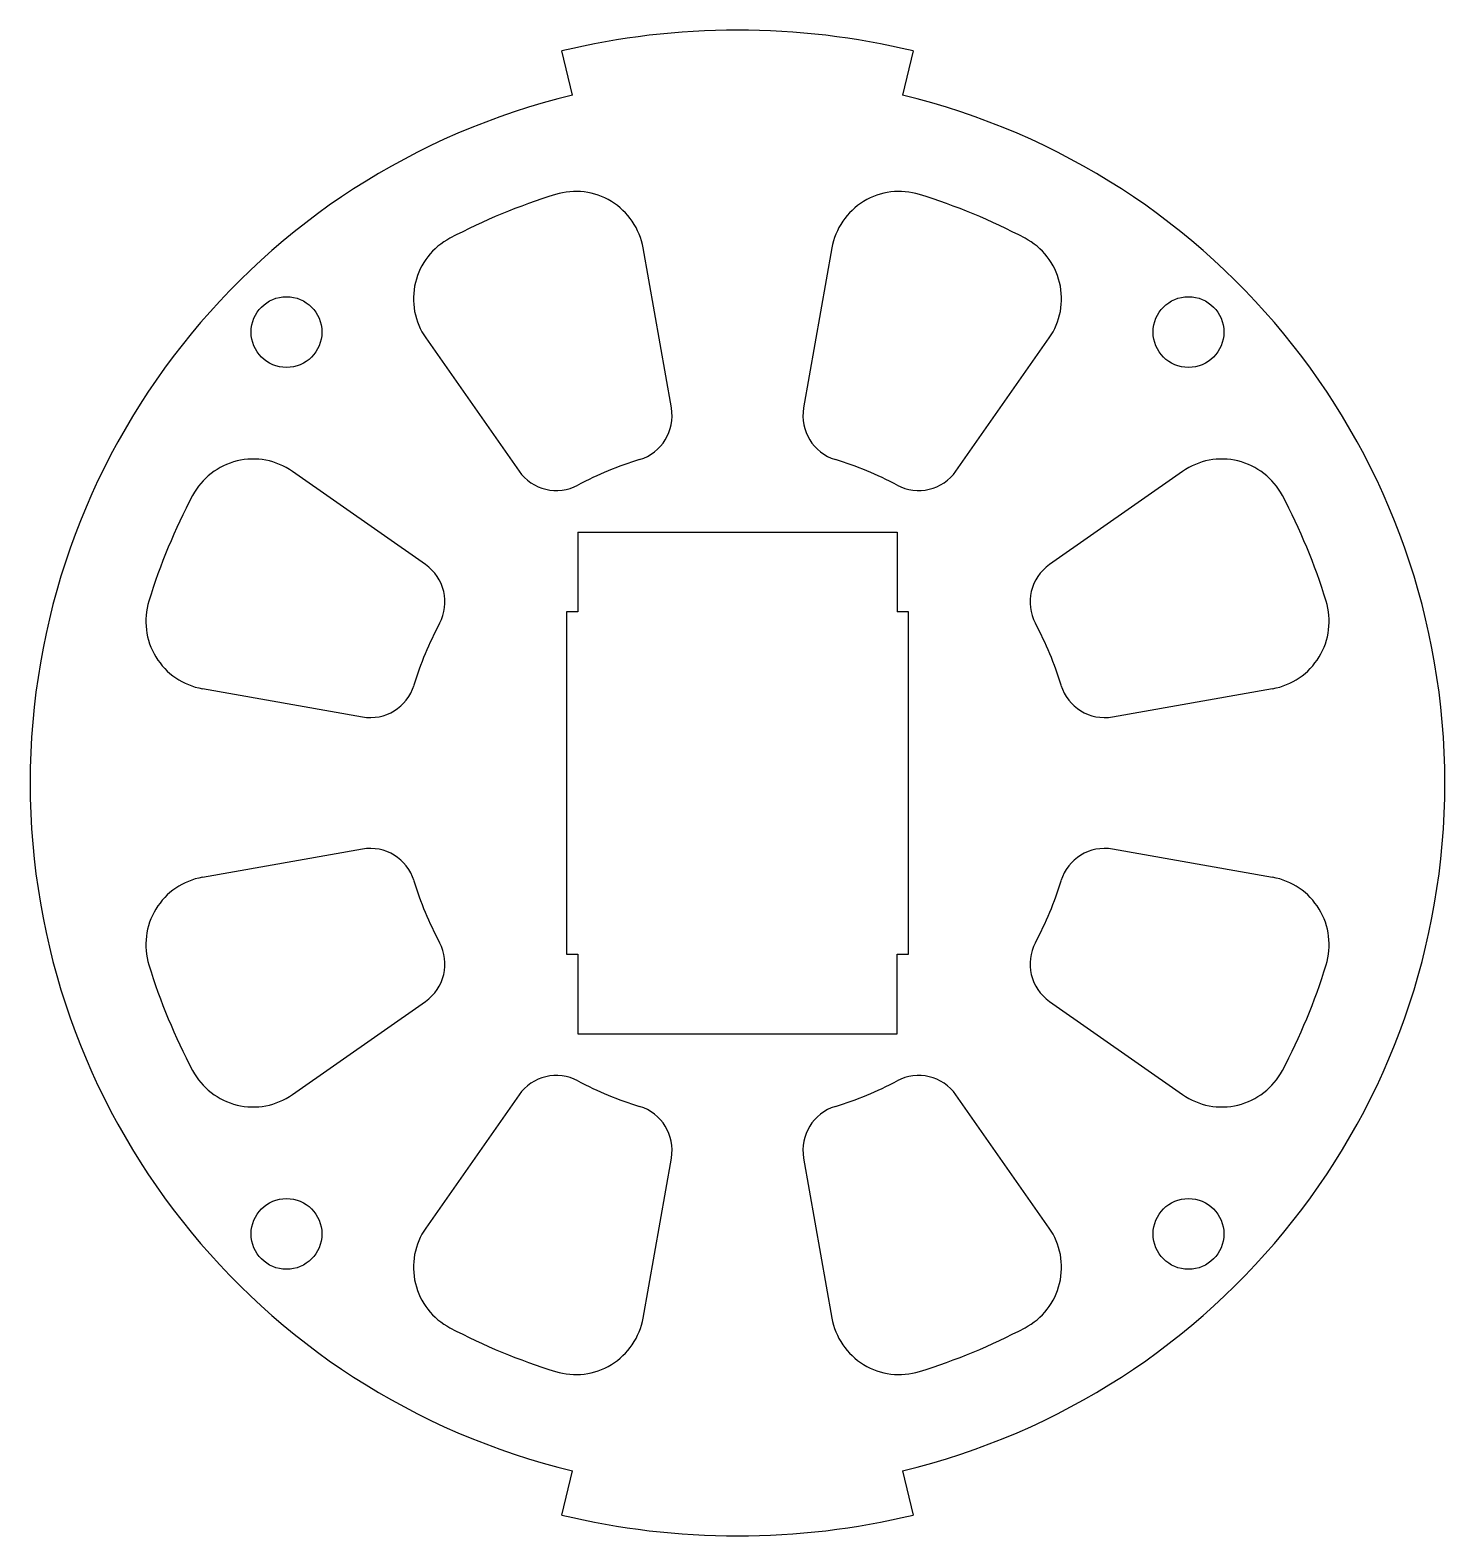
# Model space of a CAD drawing. Header units: millimetres. Extents: x 32.5 to 94.5, y 107 to 173.
import ezdxf

# ---------------------------------------------------------------- set-up
doc = ezdxf.new("R2010")
doc.units = ezdxf.units.MM
doc.layers.add('obrys', color=2, linetype='Continuous')

msp = doc.modelspace()

# ---------------------------------------------------------------- linework, layer by layer
at = {"layer": 'obrys'}
for p, q in [((56.272, 170.146), (55.805, 172.09)), ((71.195, 172.09), (70.728, 170.146)), ((60.601, 156.439), (59.365, 163.45)), ((67.635, 163.45), (66.399, 156.439)), ((49.842, 159.505), (53.926, 153.674)), ((73.074, 153.674), (77.158, 159.505)), ((49.826, 149.574), (43.995, 153.658)), ((83.005, 153.658), (77.174, 149.574)), ((56.5, 151), (70.5, 151)), ((56.5, 151), (56.5, 147.5)), ((70.5, 151), (70.5, 147.5)), ((56.5, 147.5), (56, 147.5)), ((56, 147.5), (56, 132.5)), ((71, 147.5), (70.5, 147.5)), ((71, 132.5), (71, 147.5)), ((40.05, 144.135), (47.061, 142.899)), ((79.939, 142.899), (86.95, 144.135)), ((47.061, 137.101), (40.05, 135.865)), ((86.95, 135.865), (79.939, 137.101)), ((56, 132.5), (56.5, 132.5)), ((56.5, 132.5), (56.5, 129)), ((70.5, 129), (70.5, 132.5)), ((70.5, 132.5), (71, 132.5)), ((43.995, 126.342), (49.826, 130.426)), ((77.174, 130.426), (83.005, 126.342)), ((56.5, 129), (70.5, 129)), ((53.926, 126.326), (49.842, 120.495)), ((77.158, 120.495), (73.074, 126.326)), ((59.365, 116.55), (60.601, 123.561)), ((66.399, 123.561), (67.635, 116.55)), ((55.805, 107.91), (56.272, 109.854)), ((70.728, 109.854), (71.195, 107.91))]:
    msp.add_line(p, q, dxfattribs=at)
for centre in [(43.736, 159.764), (83.264, 159.764), (43.736, 120.236), (83.264, 120.236)]:
    msp.add_circle(centre, 1.55, dxfattribs=at)
for centre, radius, start, end in [((63.5, 140), 33, 76.51637, 103.48363), ((63.5, 140), 31, 103.48363, 256.51637), ((63.5, 140), 31, 283.48363, 76.51637), ((63.5, 140), 27, 107.18076, 117.81924), ((56.411, 162.929), 3, 10, 107.18076), ((70.589, 162.929), 3, 72.81924, 170), ((63.5, 140), 27, 62.18076, 72.81924), ((52.3, 161.226), 3, 117.81924, 215), ((74.7, 161.226), 3, 325, 62.18076), ((58.632, 156.091), 2, 286.83233, 10), ((68.368, 156.091), 2, 170, 253.16767), ((42.274, 151.2), 3, 55, 152.18076), ((63.5, 140), 14.812, 106.83233, 118.16767), ((63.5, 140), 14.812, 61.83233, 73.16767), ((84.726, 151.2), 3, 27.81924, 125), ((55.564, 154.821), 2, 215, 298.16767), ((71.436, 154.821), 2, 241.83233, 325), ((63.5, 140), 27, 152.18076, 162.81924), ((63.5, 140), 27, 17.18076, 27.81924), ((48.679, 147.936), 2, 331.83233, 55), ((78.321, 147.936), 2, 125, 208.16767), ((40.571, 147.089), 3, 162.81924, 260), ((86.429, 147.089), 3, 280, 17.18076), ((63.5, 140), 14.812, 151.83233, 163.16767), ((63.5, 140), 14.812, 16.83233, 28.16767), ((47.409, 144.868), 2, 260, 343.16767), ((79.591, 144.868), 2, 196.83233, 280), ((47.409, 135.132), 2, 16.83233, 100), ((79.591, 135.132), 2, 80, 163.16767), ((40.571, 132.911), 3, 100, 197.18076), ((63.5, 140), 14.812, 196.83233, 208.16767), ((63.5, 140), 14.812, 331.83233, 343.16767), ((86.429, 132.911), 3, 342.81924, 80), ((48.679, 132.064), 2, 305, 28.16767), ((78.321, 132.064), 2, 151.83233, 235), ((63.5, 140), 27, 197.18076, 207.81924), ((63.5, 140), 27, 332.18076, 342.81924), ((42.274, 128.8), 3, 207.81924, 305), ((84.726, 128.8), 3, 235, 332.18076), ((55.564, 125.179), 2, 61.83233, 145), ((63.5, 140), 14.812, 241.83233, 253.16767), ((63.5, 140), 14.812, 286.83233, 298.16767), ((71.436, 125.179), 2, 35, 118.16767), ((58.632, 123.909), 2, 350, 73.16767), ((68.368, 123.909), 2, 106.83233, 190), ((52.3, 118.774), 3, 145, 242.18076), ((74.7, 118.774), 3, 297.81924, 35), ((56.411, 117.071), 3, 252.81924, 350), ((70.589, 117.071), 3, 190, 287.18076), ((63.5, 140), 27, 242.18076, 252.81924), ((63.5, 140), 27, 287.18076, 297.81924), ((63.5, 140), 33, 256.51637, 283.48363)]:
    msp.add_arc(centre, radius, start, end, dxfattribs=at)

doc.saveas('drawing.dxf')
